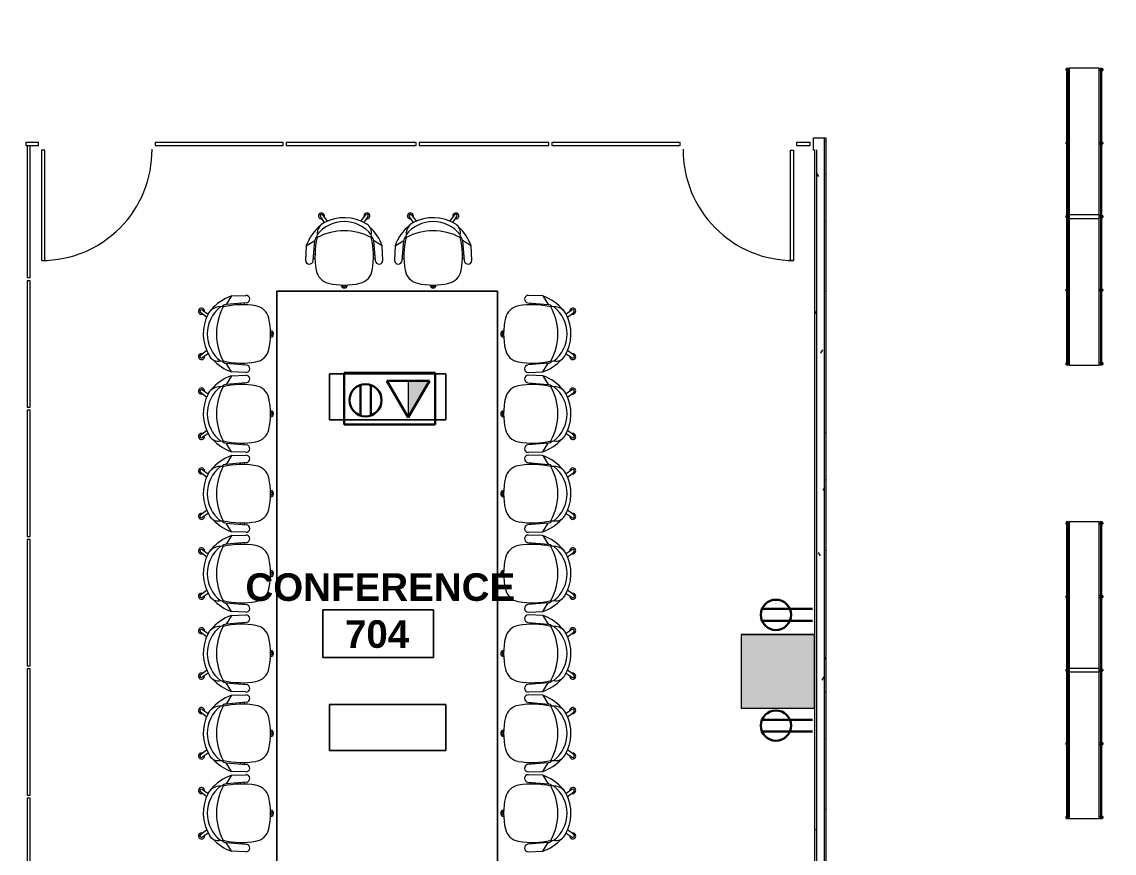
# Model space of a CAD drawing. Header units: inches. Extents: x -2349 to 1043, y -456 to 2193.
# Drawn here: x 237.6 to 593.9, y 799.7 to 1071 of the extents above; entities that cross this region are included whole.
import ezdxf

# ---------------------------------------------------------------- set-up
doc = ezdxf.new("R2010")
doc.units = ezdxf.units.IN
doc.header["$MEASUREMENT"] = 0
for name, color, linetype, lineweight in [('5033_00_7th-9th Floors_Updated_dwg', 8, 'Continuous', 9), ('A-ANNO-NOTE', 131, 'Continuous', 30), ('A-AREA-IDEN', 2, 'Continuous', 9), ('A-COLS', 52, 'Continuous', 13), ('A-DOOR', 31, 'Continuous', 13), ('A-GLAZ-CURT', 52, 'Continuous', 13), ('A-WALL', 113, 'Continuous', 13), ('A-WALL-PATT', 111, 'Continuous', 13), ('COLUMN', 7, 'Continuous', 9), ('I-FURN', 30, 'Continuous', 9), ('I-WALL', 2, 'Continuous', 13), ('Q-CASE', 31, 'Continuous', 9)]:
    doc.layers.add(name, color=color, linetype=linetype, lineweight=lineweight)
doc.styles.add('Swis721 Lt BT_B', font='', dxfattribs={"height": 9})
doc.styles.get('Swis721 Lt BT_B').set_extended_font_data('Swis721 Lt BT', bold=True)
pattern_1 = [(0, (0, 0), (30.72, 7.68), [1.267, -21.773, 1.267, -21.773, -122.88]), (0, (0, 0), (30.72, 7.68), [-46.08, 1.267, -44.813, 1.267, -21.773, -53.76]), (0, (0, 0), (30.72, 7.68), [-115.2, 1.267, -14.093, 1.267, -37.133]), (120, (11.52, 3.84), (-22.011075, 22.7643), [1.267, -21.773, 1.267, -21.773, -122.88]), (120, (11.52, 3.84), (-22.011075, 22.7643), [-46.08, 1.267, -44.813, 1.267, -21.773, -53.76]), (120, (11.52, 3.84), (-22.011075, 22.7643), [-115.2, 1.267, -14.093, 1.267, -37.133]), (240, (15.36, 19.2), (-8.708925, -30.4443), [1.267, -21.773, 1.267, -21.773, -122.88]), (240, (15.36, 19.2), (-8.708925, -30.4443), [-46.08, 1.267, -44.813, 1.267, -21.773, -53.76]), (240, (15.36, 19.2), (-8.708925, -30.4443), [-115.2, 1.267, -14.093, 1.267, -37.133])]

# ---------------------------------------------------------------- blocks, each defined once
blk = doc.blocks.new('5033_00_7th-9th Floors_Updated_dwg-8585573-7TH FLOOR POWER _ SIGNAL')
at = {"layer": 'COLUMN'}
for p, q in [((472.2, 691), (496.2, 691)), ((496.2, 691), (472.2, 691))]:
    blk.add_line(p, q, dxfattribs=at)
blk = doc.blocks.new('Columns 1 - Columns 1-7118049-7TH FLOOR POWER _ SIGNAL')
at = {"layer": 'A-COLS', "lineweight": 9}
h = blk.add_hatch(color=7, dxfattribs=at)
h.paths.add_polyline_path([(862, -405.11), (861.98, -372.97), (801.98, -351.58), (801.98, -383.71), (861.95, -405.09)], flags=0)
h.paths.add_polyline_path([(994.48, -377), (1004.95, -376.98), (1004.95, -365), (986.95, -365), (986.95, -377), (993.97, -377)], flags=0)
h.paths.add_polyline_path([(514, -281.76), (514, -249.63), (453.98, -228.24), (453.98, -260.37), (513.95, -281.74)], flags=0)
h.paths.add_polyline_path([(166, -158.41), (166, -126.28), (105.98, -104.89), (105.98, -137.02), (165.95, -158.39)], flags=0)
h.paths.add_polyline_path([(-182, -35.06), (-182, -2.93), (-242.02, 18.46), (-242.02, -13.67), (-182.05, -35.04)], flags=0)
h.paths.add_polyline_path([(-1982.09, 88.27), (-1922.03, 109.69), (-1922.03, 140.32), (-1982.09, 118.92), (-1982.06, 97), (-1976.88, 98.83), (-1974.21, 91.29), (-1982.09, 88.5), (-1982.09, 88.41)], flags=0)
h.paths.add_polyline_path([(-530, 88.28), (-530, 120.42), (-590.02, 141.81), (-590.02, 109.68), (-530.05, 88.3)], flags=0)
h.paths.add_polyline_path([(843.95, 109), (843.91, 133), (819.95, 133), (819.95, 109), (840.1, 109)], flags=0)
h.paths.add_polyline_path([(1000.37, 115), (1004.95, 115.02), (1004.95, 127), (986.95, 127), (986.95, 115), (998.45, 115)], flags=0)
h.paths.add_polyline_path([(-1634.06, 211.7), (-1574.03, 233.05), (-1574.03, 264.36), (-1634.06, 242.96), (-1634.06, 211.72)], flags=0)
h.paths.add_polyline_path([(-878.47, 211.8), (-878.47, 243.93), (-938.5, 265.32), (-938.5, 233.19), (-878.52, 211.82)], flags=0)
h.paths.add_polyline_path([(495.95, 232), (495.95, 256), (472.03, 256), (472.03, 232), (492.75, 232)], flags=0)
h.paths.add_polyline_path([(-1286.05, 334.98), (-1268.05, 341.39), (-1268.05, 345.6), (-1256.05, 349.87), (-1244.05, 345.6), (-1244.05, 341.38), (-1226.05, 335.02), (-1226.06, 367), (-1256.05, 377.69), (-1286.05, 367), (-1286.05, 334.99)], flags=0)
h.paths.add_polyline_path([(-2021.16, 351.64), (-2013.01, 374.21), (-2035.58, 382.36), (-2043.73, 359.79), (-2041.62, 359.02)], flags=0)
h.paths.add_polyline_path([(-207.74, 478), (-200.03, 478), (-200.03, 502), (-219.79, 502), (-224.03, 490.27), (-224.03, 478), (-208.32, 478)], flags=0)
h.paths.add_polyline_path([(-224.03, 501.32), (-223.78, 502), (-224.03, 502)], flags=0)
h.paths.add_polyline_path([(-549.3, 601), (-548.03, 601), (-548.03, 625), (-569.15, 625), (-572.03, 617.05), (-572.03, 601), (-556.09, 601)], flags=0)
h.paths.add_polyline_path([(496.2, 601), (496.2, 625), (472.2, 625), (472.2, 601), (492.75, 601)], flags=0)
h.paths.add_polyline_path([(831.97, 601.06), (843.95, 601.08), (843.91, 625.06), (819.95, 625.06), (819.95, 601.06), (831.95, 601.06)], flags=0)
h.paths.add_polyline_path([(999.15, 607.06), (1004.95, 607.08), (1004.95, 619.06), (986.95, 619.06), (986.95, 607.06), (998.45, 607.06)], flags=0)
h.paths.add_polyline_path([(-1887.92, 720.64), (-1879.77, 743.21), (-1902.34, 751.36), (-1910.49, 728.79), (-1899.81, 724.93)], flags=0)
h.paths.add_polyline_path([(-910.74, 724), (-896.03, 724), (-896.03, 748), (-920.67, 748), (-920.67, 724), (-911.68, 724)], flags=0)
h.paths.add_polyline_path([(-1616.03, 724), (-1592.03, 724), (-1592.03, 748), (-1616.03, 748), (-1616.03, 731.5)], flags=0)
h.paths.add_polyline_path([(-1843.5, 843.64), (-1835.35, 866.21), (-1857.93, 874.36), (-1866.08, 851.79), (-1845.61, 844.39)], flags=0)
h.paths.add_polyline_path([(492.75, 847), (496.2, 847), (496.2, 871), (472.2, 871), (472.2, 847), (479.89, 847)], flags=0)
h.paths.add_polyline_path([(-1574.05, 847), (-1574.06, 871), (-1616.19, 871), (-1616.19, 847), (-1576.33, 847)], flags=0)
h.paths.add_polyline_path([(-1268.03, 847.03), (-1243.86, 847.03), (-1243.86, 871), (-1268.03, 871), (-1268.03, 863.81)], flags=0)
h.paths.add_polyline_path([(843.95, 1093), (843.91, 1117), (819.95, 1117), (819.95, 1093), (840.1, 1093)], flags=0)
h.paths.add_polyline_path([(482.08, 1093), (495.95, 1093), (495.95, 1117), (471.83, 1117), (471.83, 1093), (481.27, 1093)], flags=0)
h.paths.add_polyline_path([(-1259.55, 1093.21), (-1244.3, 1093.21), (-1244.3, 1117.25), (-1268.29, 1117.25), (-1268.29, 1093.21), (-1268.07, 1093.21)], flags=0)
h.paths.add_polyline_path([(-1607.55, 1093.21), (-1592.35, 1093.21), (-1592.35, 1117.25), (-1616.3, 1117.25), (-1616.3, 1093.21), (-1616.07, 1093.21)], flags=0)
h.paths.add_polyline_path([(993.95, 1099), (1004.95, 1099.02), (1004.95, 1111), (986.95, 1111), (986.95, 1099), (993.94, 1099)], flags=0)
h.paths.add_polyline_path([(-1594.42, 1339.25), (-1592.3, 1339.25), (-1592.3, 1363.25), (-1616.3, 1363.25), (-1616.3, 1339.25), (-1600.55, 1339.25)], flags=0)
h.paths.add_polyline_path([(-1268.3, 1339.25), (-1244.3, 1339.25), (-1244.3, 1363.25), (-1268.3, 1363.25), (-1268.3, 1343.02)], flags=0)
h.paths.add_polyline_path([(471.95, 1462.86), (495.95, 1462.86), (495.95, 1486.86), (471.95, 1486.86)], flags=0)
h.paths.add_polyline_path([(801.95, 1567), (861.95, 1588.4), (861.95, 1619.14), (850.07, 1619.14), (850, 1619.04), (849.95, 1619.16), (849.95, 1622.86), (801.95, 1605.75), (801.95, 1567.02)], flags=0)
h.paths.add_polyline_path([(-1592.05, 1585.02), (-1592.05, 1609.02), (-1616.05, 1609.02), (-1616.05, 1585.02)], flags=0)
h.paths.add_polyline_path([(-1244.3, 1585.27), (-1244.3, 1609.27), (-1268.3, 1609.27), (-1268.3, 1585.27)], flags=0)
h.paths.add_polyline_path([(-1678.05, 1731.02), (-1654.55, 1731.02), (-1654.55, 1776.02), (-1678.05, 1776.02), (-1678.05, 1772.52), (-1658.05, 1772.52), (-1658.05, 1734.52), (-1678.05, 1734.52)], flags=0)
h.paths.add_polyline_path([(-921.05, 1827.02), (-895.05, 1827.02), (-895.05, 1853.02), (-921.05, 1853.02), (-921.05, 1827.76)], flags=0)
h.paths.add_polyline_path([(496.95, 1827.02), (496.95, 1853.02), (470.95, 1853.02), (470.95, 1827.02), (492.75, 1827.02)], flags=0)
h.paths.add_polyline_path([(148.95, 1827.02), (148.95, 1853.02), (122.95, 1853.02), (122.95, 1827.02), (145.4, 1827.02)], flags=0)
h.paths.add_polyline_path([(-559.8, 1827.02), (-547.04, 1827.02), (-547.04, 1853.02), (-573.04, 1853.02), (-573.04, 1827.02), (-560.05, 1827.02)], flags=0)
h.paths.add_polyline_path([(-214.73, 1827.04), (-199.03, 1827.04), (-199.03, 1853.03), (-225.05, 1853.03), (-225.05, 1827.04), (-214.81, 1827.04)], flags=0)
h.paths.add_polyline_path([(-1604.86, 1828.27), (-1592.3, 1828.27), (-1592.3, 1852.27), (-1600.05, 1852.27), (-1600.05, 2104.82), (-1574.05, 2104.82), (-1574.05, 2138.82), (-1608.05, 2138.82), (-1608.05, 1852.27), (-1616.3, 1852.27), (-1616.3, 1828.27), (-1605.11, 1828.27)], flags=0)
h.paths.add_polyline_path([(-1246.45, 1828.27), (-1244.3, 1828.27), (-1244.3, 1852.27), (-1268.3, 1852.27), (-1268.3, 1828.27), (-1252.55, 1828.27)], flags=0)
h.paths.add_polyline_path([(-1629.95, 1836.02), (-1620.8, 1836.02), (-1620.8, 1844.02), (-1678.05, 1844.02), (-1678.05, 1836.02)], flags=0)
h.paths.add_polyline_path([(861.95, 2100.07), (861.95, 2138.82), (801.95, 2138.82), (801.95, 2110.02), (831.95, 2110.02), (831.95, 2100.07), (853.95, 2100.07)], flags=0)
h.paths.add_polyline_path([(-878.05, 2104.79), (-878.05, 2138.82), (-938.13, 2138.82), (-938.13, 2104.79)], flags=0)
h.paths.add_polyline_path([(-1225.94, 2104.81), (-1225.94, 2138.82), (-1286.03, 2138.82), (-1286.03, 2104.81)], flags=0)
h.paths.add_polyline_path([(165.96, 2104.82), (165.96, 2138.82), (105.95, 2138.82), (105.95, 2104.82)], flags=0)
h.paths.add_polyline_path([(454.05, 2104.82), (513.95, 2104.82), (513.95, 2138.82), (454.05, 2138.82)], flags=0)
h.paths.add_polyline_path([(-590.05, 2104.82), (-530.05, 2104.82), (-530.05, 2138.82), (-590.05, 2138.82)], flags=0)
h.paths.add_polyline_path([(-181.82, 2104.82), (-181.82, 2138.82), (-242.05, 2138.82), (-242.05, 2104.82), (-189.08, 2104.82)], flags=0)
at = {"layer": 'A-COLS', "color": 8, "lineweight": 20}
for p, q in [((496.2, 871), (472.2, 871)), ((472.2, 871), (472.2, 847)), ((496.2, 847), (496.2, 871)), ((472.2, 847), (496.2, 847))]:
    blk.add_line(p, q, dxfattribs=at)
blk = doc.blocks.new('Furniture 49 - Furniture 49-7790410-7TH FLOOR POWER _ SIGNAL')
at = {"layer": 'I-FURN'}
for p, q in [((392.77, 983.12), (320.77, 983.12)), ((320.77, 983.12), (320.77, 695.12)), ((320.77, 695.12), (320.77, 983.12)), ((320.77, 983.12), (392.77, 983.12)), ((392.77, 695.12), (392.77, 983.12)), ((392.77, 983.12), (392.77, 695.12)), ((375.94, 956.17), (337.94, 956.17)), ((337.94, 956.17), (337.94, 941.17)), ((337.94, 941.17), (337.94, 956.17)), ((337.94, 956.17), (375.94, 956.17)), ((375.94, 941.17), (375.94, 956.17)), ((375.94, 956.17), (375.94, 941.17)), ((337.94, 941.17), (375.94, 941.17)), ((375.94, 941.17), (337.94, 941.17)), ((375.94, 848.17), (337.94, 848.17)), ((337.94, 848.17), (337.94, 833.17)), ((337.94, 833.17), (337.94, 848.17)), ((337.94, 848.17), (375.94, 848.17)), ((375.94, 833.17), (375.94, 848.17)), ((375.94, 848.17), (375.94, 833.17)), ((337.94, 833.17), (375.94, 833.17)), ((375.94, 833.17), (337.94, 833.17)), ((375.94, 740.17), (337.94, 740.17)), ((337.94, 740.17), (337.94, 725.17)), ((337.94, 725.17), (337.94, 740.17)), ((337.94, 740.17), (375.94, 740.17)), ((375.94, 725.17), (375.94, 740.17)), ((375.94, 740.17), (375.94, 725.17)), ((337.94, 725.17), (375.94, 725.17)), ((375.94, 725.17), (337.94, 725.17)), ((320.77, 695.12), (392.77, 695.12)), ((392.77, 695.12), (320.77, 695.12))]:
    blk.add_line(p, q, dxfattribs=at)
blk = doc.blocks.new('Steelcase - Seating - Cobi 434 Series - Chair - Fix Arm-8034292-7TH FLOOR POWER _ SIGNAL')
at = {"layer": 'I-FURN'}
for p, q in [((-12.47, -12.75), (-12.64, -8.08)), ((-10.21, -7.93), (-9.63, -14.52)), ((-10.15, -8.59), (-9.59, -8.75)), ((-9.6, -9.96), (-10.05, -9.8)), ((9.47, -8.75), (10.03, -8.59)), ((9.92, -9.79), (9.47, -9.95)), ((9.51, -14.52), (10.08, -7.93)), ((12.51, -8.08), (12.35, -12.75)), ((-12.47, -12.75), (-9.63, -14.52)), ((12.35, -12.75), (9.51, -14.52)), ((-7.83, -22.26), (-6.55, -20.39)), ((-5.49, -20.88), (-7.01, -22.86)), ((6.89, -22.9), (5.34, -20.89)), ((6.4, -20.39), (7.72, -22.31))]:
    blk.add_line(p, q, dxfattribs=at)
for centre, radius, start, end in [((-0.04, -23.16), 23.16, 77.2727, 102.8692), ((-0.04, -0.02), 0.981, 0, 180), ((-0.07, -0.01), 0.553, 0.1258, 180), ((-4.03, -5.7), 5.25, 102.8692, 170.0373), ((3.9, -5.69), 5.25, 9.9896, 77.2727), ((-11.42, -8.03), 1.22, 5, 182), ((16.9, -9.38), 26.5, 170.0373, 193.2758), ((-17.02, -9.38), 26.5, 346.7242, 9.9896), ((11.3, -8.03), 1.22, 358, 175), ((2.36, -7.4), 15.77, 199.8319, 230.1681), ((-2.48, -7.4), 15.77, 313.2865, 340.1681), ((-7.66, -14.35), 1.98, 185, 228.7419), ((-7.54, -15.92), 1.43, 161.2842, 198.7158), ((-4.7, -16.61), 4.2, 176.8505, 241.7983), ((-0.06, 0.95), 18.63, 241.7066, 298.2934), ((-0.06, -9.46), 11.22, 218.0902, 321.9098), ((5.59, -17.11), 3.26, 301.764, 12.8646), ((7.41, -15.92), 1.43, 341.2842, 18.7158), ((7.54, -14.35), 1.98, 311.2581, 355), ((-0.07, -7.96), 14.01, 241.7983, 301.764), ((-7.48, -22.54), 0.986, 82.3243, 16.8141), ((-7.41, -22.55), 0.51, 145.5404, 322.4599), ((7.34, -22.54), 0.986, 163.1859, 97.6757), ((7.29, -22.59), 0.509, 218.721, 33.2788)]:
    blk.add_arc(centre, radius, start, end, dxfattribs=at)
blk = doc.blocks.new('Steelcase - Seating - Cobi 434 Series - Chair - Fix Arm-8034614-7TH FLOOR POWER _ SIGNAL')
at = {"layer": 'I-FURN'}
for p, q in [((-7.83, 22.26), (-6.55, 20.39)), ((-5.49, 20.88), (-7.01, 22.86)), ((6.89, 22.9), (5.34, 20.89)), ((6.4, 20.39), (7.72, 22.31)), ((-12.47, 12.75), (-9.63, 14.52)), ((-10.21, 7.93), (-9.63, 14.52)), ((12.35, 12.75), (9.51, 14.52)), ((9.51, 14.52), (10.08, 7.93)), ((-12.47, 12.75), (-12.64, 8.08)), ((12.51, 8.08), (12.35, 12.75)), ((-10.15, 8.59), (-9.59, 8.75)), ((-9.6, 9.96), (-10.05, 9.8)), ((9.92, 9.79), (9.47, 9.95)), ((9.47, 8.75), (10.03, 8.59))]:
    blk.add_line(p, q, dxfattribs=at)
for centre, radius, start, end in [((-7.48, 22.54), 0.986, 343.1859, 277.6757), ((-7.41, 22.55), 0.51, 37.5401, 214.4596), ((-0.07, 7.96), 14.01, 58.236, 118.2017), ((7.34, 22.54), 0.986, 262.3243, 196.8141), ((7.29, 22.59), 0.509, 326.7212, 141.279), ((2.36, 7.4), 15.77, 129.8319, 160.1681), ((-4.7, 16.61), 4.2, 118.2017, 183.1495), ((-0.06, 9.46), 11.22, 38.0902, 141.9098), ((5.59, 17.11), 3.26, 347.1354, 58.236), ((-2.48, 7.4), 15.77, 19.8319, 46.7135), ((-7.66, 14.35), 1.98, 131.2581, 175), ((16.9, 9.38), 26.5, 166.7242, 189.9627), ((-7.54, 15.92), 1.43, 161.2842, 198.7158), ((-0.06, -0.95), 18.63, 61.7066, 118.2934), ((7.41, 15.92), 1.43, 341.2842, 18.7158), ((-17.02, 9.38), 26.5, 350.0104, 13.2758), ((7.54, 14.35), 1.98, 5, 48.7419), ((-11.42, 8.03), 1.22, 178, 355), ((11.3, 8.03), 1.22, 185, 2), ((-4.03, 5.7), 5.25, 189.9627, 257.1308), ((3.9, 5.69), 5.25, 282.7273, 350.0104), ((-0.04, 23.16), 23.16, 257.1308, 282.7273), ((-0.04, 0.02), 0.981, 180, 360), ((-0.07, 0.01), 0.553, 180, 359.8742)]:
    blk.add_arc(centre, radius, start, end, dxfattribs=at)
blk = doc.blocks.new('Metal Shelving 2 - Metal Shelving 2-V41-7TH FLOOR POWER _ SIGNAL')
at = {"layer": 'Q-CASE'}
for p, q in [((25.24, -6.74), (-23.76, -6.74)), ((-23.76, -7.24), (-23.76, -6.74)), ((-23.51, -6.56), (-23.51, -7.58)), ((-23.51, -6.56), (-23.01, -6.56)), ((-23.01, -7.58), (-23.01, -6.56)), ((0.49, -6.56), (0.49, -7.58)), ((0.49, -6.56), (0.99, -6.56)), ((0.99, -7.58), (0.99, -6.56)), ((24.49, -6.56), (24.49, -7.58)), ((24.49, -6.56), (24.99, -6.56)), ((24.99, -7.58), (24.99, -6.56)), ((25.24, -6.74), (25.24, -7.24)), ((-23.76, -7.24), (25.24, -7.24)), ((25.31, -7.58), (-23.69, -7.58)), ((-23.69, -7.58), (-23.69, -17.33)), ((25.31, -17.33), (25.31, -7.58)), ((25.24, -17.76), (-23.76, -17.76)), ((-23.76, -18.26), (-23.76, -17.76)), ((-23.69, -17.33), (25.31, -17.33)), ((-23.51, -17.33), (-23.51, -18.52)), ((-23.01, -18.52), (-23.01, -17.33)), ((0.49, -17.33), (0.49, -18.52)), ((0.99, -18.52), (0.99, -17.33)), ((24.49, -17.33), (24.49, -17.97)), ((24.99, -17.97), (24.99, -17.33)), ((25.24, -17.76), (25.24, -18.26)), ((-23.76, -18.26), (25.24, -18.26)), ((-23.01, -18.52), (-23.51, -18.52)), ((0.99, -18.52), (0.49, -18.52)), ((24.49, -18.01), (24.49, -18.52)), ((24.99, -18.52), (24.49, -18.52)), ((24.99, -18.52), (24.99, -18.01))]:
    blk.add_line(p, q, dxfattribs=at)
at = {"layer": 'Q-CASE', "lineweight": 20}
for centre, start, end in [((-23.26, -7), 120.7241, 148.358), ((-23.26, -7), 72.4872, 107.5128), ((-23.26, -7), 31.642, 59.2644), ((0.74, -7), 120.7241, 148.358), ((0.74, -7), 72.4872, 107.5128), ((0.74, -7), 31.642, 59.2644), ((24.74, -7), 120.7356, 143.2485), ((24.74, -7), 72.4872, 107.5128), ((24.74, -7), 36.7515, 59.2644), ((-23.26, -7), 209.8229, 239.4886), ((-23.26, -7), 300.7356, 330.2294), ((0.74, -7), 209.8291, 239.4886), ((0.74, -7), 300.7356, 330.1709), ((24.74, -7), 209.8291, 239.2644), ((24.74, -7), 300.7356, 330.1709), ((-23.26, -18), 120.7356, 150.1848), ((-23.26, -18), 29.8152, 59.5091), ((0.74, -18), 120.7356, 150.1848), ((0.74, -18), 29.8152, 59.5091), ((24.74, -18), 120.7356, 150.1911), ((24.74, -18), 29.8089, 59.2644), ((-23.26, -18), 211.6493, 239.2644), ((-23.26, -18), 300.7037, 328.4022), ((0.74, -18), 211.6559, 239.2644), ((0.74, -18), 300.7037, 328.3441), ((24.74, -18), 211.6559, 239.2644), ((24.74, -18), 300.7356, 328.3441)]:
    blk.add_arc(centre, 0.5, start, end, dxfattribs=at)
blk = doc.blocks.new('Metal Shelving 2 - Metal Shelving 2-V42-7TH FLOOR POWER _ SIGNAL')
at = {"layer": 'Q-CASE'}
for p, q in [((25.24, 18.26), (-23.76, 18.26)), ((-23.76, 17.76), (-23.76, 18.26)), ((-23.51, 18.52), (-23.51, 17.33)), ((-23.51, 18.52), (-23.01, 18.52)), ((-23.01, 17.33), (-23.01, 18.52)), ((0.49, 18.52), (0.49, 17.33)), ((0.49, 18.52), (0.99, 18.52)), ((0.99, 17.33), (0.99, 18.52)), ((24.49, 18.52), (24.49, 18.01)), ((24.49, 18.52), (24.99, 18.52)), ((24.49, 17.97), (24.49, 17.33)), ((24.99, 18.01), (24.99, 18.52)), ((24.99, 17.33), (24.99, 17.97)), ((25.24, 18.26), (25.24, 17.76)), ((-23.76, 17.76), (25.24, 17.76)), ((25.31, 17.33), (-23.69, 17.33)), ((-23.69, 17.33), (-23.69, 7.58)), ((25.31, 7.58), (25.31, 17.33)), ((25.24, 7.24), (-23.76, 7.24)), ((-23.76, 6.74), (-23.76, 7.24)), ((-23.69, 7.58), (25.31, 7.58)), ((-23.51, 7.58), (-23.51, 6.56)), ((-23.01, 6.56), (-23.01, 7.58)), ((0.49, 7.58), (0.49, 6.56)), ((0.99, 6.56), (0.99, 7.58)), ((24.49, 7.58), (24.49, 6.56)), ((24.99, 6.56), (24.99, 7.58)), ((25.24, 7.24), (25.24, 6.74)), ((-23.76, 6.74), (25.24, 6.74)), ((-23.01, 6.56), (-23.51, 6.56)), ((0.99, 6.56), (0.49, 6.56)), ((24.99, 6.56), (24.49, 6.56))]:
    blk.add_line(p, q, dxfattribs=at)
at = {"layer": 'Q-CASE', "lineweight": 20}
for centre, start, end in [((-23.26, 18), 120.7356, 148.3507), ((-23.26, 18), 31.5978, 54.7984), ((0.74, 18), 120.7356, 148.3441), ((0.74, 18), 31.6559, 59.2963), ((24.74, 18), 120.7356, 148.3441), ((24.74, 18), 31.6559, 59.2644), ((-23.26, 18), 209.8152, 239.2644), ((-23.26, 18), 305.2016, 330.1848), ((0.74, 18), 209.8152, 239.2644), ((0.74, 18), 300.4909, 330.1848), ((24.74, 18), 209.8089, 239.2644), ((24.74, 18), 300.7356, 330.1911), ((-23.26, 7), 120.5114, 150.1771), ((-23.26, 7), 29.7706, 59.2644), ((0.74, 7), 120.5114, 150.1709), ((0.74, 7), 29.8291, 59.2644), ((24.74, 7), 120.7356, 150.1709), ((24.74, 7), 29.8291, 59.2644), ((-23.26, 7), 211.642, 239.2759), ((-23.26, 7), 252.4872, 287.5128), ((-23.26, 7), 300.7356, 328.358), ((0.74, 7), 211.642, 239.2759), ((0.74, 7), 252.4872, 287.5128), ((0.74, 7), 300.7356, 328.358), ((24.74, 7), 216.7515, 239.2644), ((24.74, 7), 252.4872, 287.5128), ((24.74, 7), 300.7356, 323.2485)]:
    blk.add_arc(centre, 0.5, start, end, dxfattribs=at)
blk = doc.blocks.new('Metal Shelving 2 - Metal Shelving 2-V50-7TH FLOOR POWER _ SIGNAL')
at = {"layer": 'Q-CASE'}
for p, q in [((25.24, -6.74), (-23.76, -6.74)), ((-23.76, -7.24), (-23.76, -6.74)), ((-23.51, -6.56), (-23.51, -7.58)), ((-23.51, -6.56), (-23.01, -6.56)), ((-23.01, -7.58), (-23.01, -6.56)), ((0.49, -6.56), (0.49, -7.58)), ((0.49, -6.56), (0.99, -6.56)), ((0.99, -7.58), (0.99, -6.56)), ((24.49, -6.56), (24.49, -7.58)), ((24.49, -6.56), (24.99, -6.56)), ((24.99, -7.58), (24.99, -6.56)), ((25.24, -6.74), (25.24, -7.24)), ((-23.76, -7.24), (25.24, -7.24)), ((25.31, -7.58), (-23.69, -7.58)), ((-23.69, -7.58), (-23.69, -17.33)), ((25.31, -17.33), (25.31, -7.58)), ((25.24, -17.76), (-23.76, -17.76)), ((-23.76, -18.26), (-23.76, -17.76)), ((-23.69, -17.33), (25.31, -17.33)), ((-23.51, -17.33), (-23.51, -18.52)), ((-23.01, -18.52), (-23.01, -17.33)), ((0.49, -17.33), (0.49, -18.52)), ((0.99, -18.52), (0.99, -17.33)), ((24.49, -17.33), (24.49, -17.97)), ((24.99, -17.97), (24.99, -17.33)), ((25.24, -17.76), (25.24, -18.26)), ((-23.76, -18.26), (25.24, -18.26)), ((-23.01, -18.52), (-23.51, -18.52)), ((0.99, -18.52), (0.49, -18.52)), ((24.49, -18.01), (24.49, -18.52)), ((24.99, -18.52), (24.49, -18.52)), ((24.99, -18.52), (24.99, -18.01))]:
    blk.add_line(p, q, dxfattribs=at)
at = {"layer": 'Q-CASE', "lineweight": 20}
for centre, start, end in [((-23.26, -7), 120.7241, 148.358), ((-23.26, -7), 72.4872, 107.5128), ((-23.26, -7), 31.642, 59.2644), ((0.74, -7), 120.7241, 143.5609), ((0.74, -7), 72.4872, 107.5128), ((0.74, -7), 31.642, 59.2644), ((24.74, -7), 120.7356, 143.2485), ((24.74, -7), 72.4872, 103.3772), ((24.74, -7), 31.6354, 59.2644), ((-23.26, -7), 209.8229, 239.4886), ((-23.26, -7), 300.7356, 330.2294), ((0.74, -7), 209.8291, 239.4886), ((0.74, -7), 300.7356, 330.1709), ((24.74, -7), 209.8291, 239.2644), ((24.74, -7), 300.7356, 330.1709), ((-23.26, -18), 120.7356, 150.1848), ((-23.26, -18), 29.8152, 59.5091), ((0.74, -18), 120.7356, 150.1848), ((0.74, -18), 29.8152, 59.5091), ((24.74, -18), 120.7356, 150.1911), ((24.74, -18), 29.8089, 59.2644), ((-23.26, -18), 211.6493, 239.2644), ((-23.26, -18), 300.7037, 328.4022), ((0.74, -18), 216.4391, 239.2644), ((0.74, -18), 300.7037, 328.3441), ((24.74, -18), 211.6559, 239.2644), ((24.74, -18), 300.7356, 328.3441)]:
    blk.add_arc(centre, 0.5, start, end, dxfattribs=at)
blk = doc.blocks.new('Metal Shelving 2 - Metal Shelving 2-V51-7TH FLOOR POWER _ SIGNAL')
at = {"layer": 'Q-CASE'}
for p, q in [((25.24, 18.26), (-23.76, 18.26)), ((-23.76, 17.76), (-23.76, 18.26)), ((-23.51, 18.52), (-23.51, 17.33)), ((-23.51, 18.52), (-23.01, 18.52)), ((-23.01, 17.33), (-23.01, 18.52)), ((0.49, 18.52), (0.49, 17.33)), ((0.49, 18.52), (0.99, 18.52)), ((0.99, 17.33), (0.99, 18.52)), ((24.49, 18.52), (24.49, 18.01)), ((24.49, 18.52), (24.99, 18.52)), ((24.49, 17.97), (24.49, 17.33)), ((24.99, 18.01), (24.99, 18.52)), ((24.99, 17.33), (24.99, 17.97)), ((25.24, 18.26), (25.24, 17.76)), ((-23.76, 17.76), (25.24, 17.76)), ((25.31, 17.33), (-23.69, 17.33)), ((-23.69, 17.33), (-23.69, 7.58)), ((25.31, 7.58), (25.31, 17.33)), ((25.24, 7.24), (-23.76, 7.24)), ((-23.76, 6.74), (-23.76, 7.24)), ((-23.69, 7.58), (25.31, 7.58)), ((-23.51, 7.58), (-23.51, 6.56)), ((-23.01, 6.56), (-23.01, 7.58)), ((0.49, 7.58), (0.49, 6.56)), ((0.99, 6.56), (0.99, 7.58)), ((24.49, 7.58), (24.49, 6.56)), ((24.99, 6.56), (24.99, 7.58)), ((25.24, 7.24), (25.24, 6.74)), ((-23.76, 6.74), (25.24, 6.74)), ((-23.01, 6.56), (-23.51, 6.56)), ((0.99, 6.56), (0.49, 6.56)), ((24.99, 6.56), (24.49, 6.56))]:
    blk.add_line(p, q, dxfattribs=at)
at = {"layer": 'Q-CASE', "lineweight": 20}
for centre, start, end in [((-23.26, 18), 120.7356, 148.3507), ((-23.26, 18), 31.5978, 59.2963), ((0.74, 18), 120.7356, 148.3441), ((0.74, 18), 31.6559, 59.2963), ((24.74, 18), 120.7356, 148.3441), ((24.74, 18), 31.6559, 59.2644), ((-23.26, 18), 209.8152, 239.2644), ((-23.26, 18), 300.4909, 330.1848), ((0.74, 18), 209.8152, 239.2644), ((0.74, 18), 300.4909, 330.1848), ((24.74, 18), 209.8089, 239.2644), ((24.74, 18), 300.7356, 330.1911), ((-23.26, 7), 120.5114, 150.1771), ((-23.26, 7), 29.7706, 59.2644), ((0.74, 7), 120.5114, 150.1709), ((0.74, 7), 29.8291, 59.2644), ((24.74, 7), 120.7356, 150.1709), ((24.74, 7), 29.8291, 59.2644), ((-23.26, 7), 211.642, 239.2759), ((-23.26, 7), 254.2541, 287.5128), ((-23.26, 7), 300.7356, 328.358), ((0.74, 7), 211.642, 239.2759), ((0.74, 7), 252.4872, 287.5128), ((0.74, 7), 300.7356, 328.358), ((24.74, 7), 211.6354, 239.2644), ((24.74, 7), 252.4872, 283.3772), ((24.74, 7), 300.7356, 323.2485)]:
    blk.add_arc(centre, 0.5, start, end, dxfattribs=at)
blk = doc.blocks.new('Door - Glass Single - Demountable-8488212-7TH FLOOR POWER _ SIGNAL')
at = {"layer": 'A-DOOR', "lineweight": 20}
for p, q in [((17, 38), (17, 2)), ((18, 38), (17, 38)), ((18, 2), (18, 38)), ((17, 2), (18, 2))]:
    blk.add_line(p, q, dxfattribs=at)
at = {"layer": 'A-DOOR', "lineweight": 9}
blk.add_arc((18, 2), 36, 90, 180.5, dxfattribs=at)
blk = doc.blocks.new('System Panel - Glazed-9733320-7TH FLOOR POWER _ SIGNAL')
at = {"layer": 'A-GLAZ-CURT'}
for p, q in [((-37.84375, 0.5), (-41.96875, 0.5)), ((-41.96875, 0.5), (-41.96875, -0.5)), ((-37.84375, -0.5), (-37.84375, 0.5)), ((41.96875, 0.5), (0.15625, 0.5)), ((0.15625, 0.5), (0.15625, -0.5)), ((41.96875, -0.5), (41.96875, 0.5)), ((-41.96875, -0.5), (-37.84375, -0.5)), ((0.15625, -0.5), (41.96875, -0.5))]:
    blk.add_line(p, q, dxfattribs=at)
blk = doc.blocks.new('System Panel - Glazed-9733321-7TH FLOOR POWER _ SIGNAL')
at = {"layer": 'A-GLAZ-CURT'}
for p, q in [((21.15625, 0.5), (-21.15625, 0.5)), ((-21.15625, 0.5), (-21.15625, -0.5)), ((21.15625, -0.5), (21.15625, 0.5)), ((-21.15625, -0.5), (21.15625, -0.5))]:
    blk.add_line(p, q, dxfattribs=at)
blk = doc.blocks.new('System Panel - Glazed-9733330-7TH FLOOR POWER _ SIGNAL')
at = {"layer": 'A-GLAZ-CURT'}
for p, q in [((-0.31, 0.5), (-42.12, 0.5)), ((-42.12, 0.5), (-42.12, -0.5)), ((-0.31, -0.5), (-0.31, 0.5)), ((42.12, 0.5), (37.69, 0.5)), ((37.69, 0.5), (37.69, -0.5)), ((42.12, -0.5), (42.12, 0.5)), ((-42.12, -0.5), (-0.31, -0.5)), ((37.69, -0.5), (42.12, -0.5))]:
    blk.add_line(p, q, dxfattribs=at)
blk = doc.blocks.new('System Panel - Glazed-8797285-7TH FLOOR POWER _ SIGNAL')
at = {"layer": 'A-GLAZ-CURT'}
for p, q in [((20.61, 0.5), (-20.61, 0.5)), ((-20.61, 0.5), (-20.61, -0.5)), ((20.61, -0.5), (20.61, 0.5)), ((-20.61, -0.5), (20.61, -0.5))]:
    blk.add_line(p, q, dxfattribs=at)
blk = doc.blocks.new('System Panel - Glazed-9001141-7TH FLOOR POWER _ SIGNAL')
at = {"layer": 'A-GLAZ-CURT'}
for p, q in [((21.49, 0.5), (-21.49, 0.5)), ((-21.49, 0.5), (-21.49, -0.5)), ((21.49, -0.5), (21.49, 0.5)), ((-21.49, -0.5), (21.49, -0.5))]:
    blk.add_line(p, q, dxfattribs=at)
blk = doc.blocks.new('Door - Glass Single - Demountable-8771084-7TH FLOOR POWER _ SIGNAL')
at = {"layer": 'A-DOOR', "lineweight": 20}
for p, q in [((17, -2), (18, -2)), ((17, -38), (17, -2)), ((18, -2), (18, -38)), ((18, -38), (17, -38))]:
    blk.add_line(p, q, dxfattribs=at)
at = {"layer": 'A-DOOR', "lineweight": 9}
blk.add_arc((18, -2), 36, 179.5, 270, dxfattribs=at)
blk = doc.blocks.new('Room Tag - Room Name and Number-3379422-7TH FLOOR POWER _ SIGNAL')
at = {"layer": 'A-AREA-IDEN'}
for p, q in [((-0.1881, -0.1636), (-0.1881, -0.0018)), ((-0.1881, -0.0018), (0.1869, -0.0018)), ((0.1869, -0.0018), (-0.1881, -0.0018)), ((-0.1881, -0.0018), (-0.1881, -0.1636)), ((0.1869, -0.0018), (0.1869, -0.1636)), ((0.1869, -0.1636), (0.1869, -0.0018)), ((0.1869, -0.1636), (-0.1881, -0.1636)), ((-0.1881, -0.1636), (0.1869, -0.1636))]:
    blk.add_line(p, q, dxfattribs=at)

msp = doc.modelspace()

# ---------------------------------------------------------------- hatches: boundary and pattern name
at = {"layer": 'A-ANNO-NOTE', "lineweight": 9}
msp.add_hatch(color=256, dxfattribs=at).paths.add_polyline_path([(363.64, 941.84), (370.57, 953.84), (363.64, 953.84)], flags=0)
at = {"layer": 'A-WALL-PATT', "lineweight": 9}
h = msp.add_hatch(dxfattribs=at)
h.set_pattern_fill('FP_1', color=256, style=0, pattern_type=2)
h.set_pattern_definition(pattern_1)
h.paths.add_polyline_path([(499.35, 582.47), (499.95, 582.47), (499.95, 1033), (499.33, 1033), (499.33, 582.47)], flags=0)
h = msp.add_hatch(dxfattribs=at)
h.set_pattern_fill('FP_1', color=256, style=0, pattern_type=2)
h.set_pattern_definition(pattern_1)
h.paths.add_polyline_path([(496.83, 585.6), (496.83, 644.35), (496.2, 644.35), (496.2, 585.6)], flags=0)
h.paths.add_polyline_path([(496.83, 646.85), (496.83, 1029.25), (496.2, 1029.25), (496.2, 646.85), (496.73, 646.85)], flags=0)
h = msp.add_hatch(dxfattribs=at)
h.set_pattern_fill('FP_1', color=256, style=0, pattern_type=2)
h.set_pattern_definition(pattern_1)
h.paths.add_polyline_path([(496.86, 583.1), (499.33, 583.1), (499.33, 1029.25), (496.83, 1029.25), (496.83, 583.1)], flags=0)

# ---------------------------------------------------------------- linework, layer by layer
at = {"layer": 'A-ANNO-NOTE'}
for p, q in [((342.76, 956.46), (372.47, 956.46)), ((342.76, 939.64), (342.76, 956.46)), ((372.47, 956.46), (372.47, 939.64)), ((348.04, 942.54), (348.04, 952.48)), ((351.42, 942.54), (351.42, 952.48)), ((356.71, 953.84), (370.57, 953.84)), ((363.64, 941.84), (356.71, 953.84)), ((370.57, 953.84), (363.64, 941.84)), ((372.47, 939.64), (342.76, 939.64)), ((495.55, 879.4), (479.02, 879.4)), ((495.55, 875.57), (479.02, 875.57)), ((495.55, 875.57), (479.02, 875.57)), ((495.55, 843.26), (479.02, 843.26)), ((495.55, 839.42), (479.02, 839.42)), ((495.55, 839.42), (479.02, 839.42))]:
    msp.add_line(p, q, dxfattribs=at)
at = {"layer": 'A-ANNO-NOTE', "lineweight": 9}
for p, q in [((363.64, 953.84), (363.64, 941.84)), ((363.64, 941.84), (370.57, 953.84)), ((370.57, 953.84), (363.64, 953.84))]:
    msp.add_line(p, q, dxfattribs=at)
at = {"layer": 'A-ANNO-NOTE'}
for centre, radius in [((349.73, 947.51), 5.25), ((483.59, 877.48), 4.95), ((483.59, 841.34), 4.95)]:
    msp.add_circle(centre, radius, dxfattribs=at)
at = {"layer": 'A-WALL'}
for p, q in [((499.33, 1033), (499.33, 583.1)), ((496.83, 1029.25), (496.83, 646.85))]:
    msp.add_line(p, q, dxfattribs=at)
at = {"layer": 'I-WALL'}
for p, q in [((499.95, 1033), (495.77, 1033)), ((495.77, 1033), (495.77, 1029.25)), ((499.95, 582.47), (499.95, 1033)), ((495.77, 1029.25), (496.2, 1029.25)), ((496.2, 1029.25), (496.2, 647.47))]:
    msp.add_line(p, q, dxfattribs=at)

# ---------------------------------------------------------------- block references
at = {"layer": '5033_00_7th-9th Floors_Updated_dwg', "color": 7}
msp.add_blockref('5033_00_7th-9th Floors_Updated_dwg-8585573-7TH FLOOR POWER _ SIGNAL', (0, 180.02), dxfattribs=at)
at = {"layer": 'A-AREA-IDEN', "xscale": 95.99999999999994, "yscale": 95.99999999999994, "zscale": 95.99999999999994}
msp.add_blockref('Room Tag - Room Name and Number-3379422-7TH FLOOR POWER _ SIGNAL', (353.91, 879.32), dxfattribs=at)
at = {"layer": 'A-COLS', "lineweight": 9}
msp.add_blockref('Columns 1 - Columns 1-7118049-7TH FLOOR POWER _ SIGNAL', (0, 0), dxfattribs=at)
at = {"layer": 'A-DOOR', "rotation": 180}
msp.add_blockref('Door - Glass Single - Demountable-8488212-7TH FLOOR POWER _ SIGNAL', (262.09, 1031.12), dxfattribs=at)
at = {"layer": 'A-DOOR'}
msp.add_blockref('Door - Glass Single - Demountable-8771084-7TH FLOOR POWER _ SIGNAL', (471.34, 1031.12), dxfattribs=at)
at = {"layer": 'A-GLAZ-CURT', "lineweight": 9}
for name, p in [('System Panel - Glazed-9733320-7TH FLOOR POWER _ SIGNAL', (280.93, 1031.12)), ('System Panel - Glazed-9733321-7TH FLOOR POWER _ SIGNAL', (345.05, 1031.12)), ('System Panel - Glazed-9733321-7TH FLOOR POWER _ SIGNAL', (388.37, 1031.12)), ('System Panel - Glazed-9733330-7TH FLOOR POWER _ SIGNAL', (452.65, 1031.12))]:
    msp.add_blockref(name, p, dxfattribs=at)
at = {"layer": 'A-GLAZ-CURT', "lineweight": 9, "rotation": 89.99999999999991}
for name, p in [('System Panel - Glazed-9001141-7TH FLOOR POWER _ SIGNAL', (239.84, 1009.01)), ('System Panel - Glazed-8797285-7TH FLOOR POWER _ SIGNAL', (239.84, 965.91)), ('System Panel - Glazed-8797285-7TH FLOOR POWER _ SIGNAL', (239.84, 923.69)), ('System Panel - Glazed-8797285-7TH FLOOR POWER _ SIGNAL', (239.84, 881.47)), ('System Panel - Glazed-8797285-7TH FLOOR POWER _ SIGNAL', (239.84, 839.25)), ('System Panel - Glazed-8797285-7TH FLOOR POWER _ SIGNAL', (239.84, 797.03))]:
    msp.add_blockref(name, p, dxfattribs=at)
at = {"layer": 'I-FURN'}
for name, p in [('Steelcase - Seating - Cobi 434 Series - Chair - Fix Arm-8034614-7TH FLOOR POWER _ SIGNAL', (342.84, 985.12)), ('Steelcase - Seating - Cobi 434 Series - Chair - Fix Arm-8034614-7TH FLOOR POWER _ SIGNAL', (371.84, 985.12)), ('Furniture 49 - Furniture 49-7790410-7TH FLOOR POWER _ SIGNAL', (0, 0))]:
    msp.add_blockref(name, p, dxfattribs=at)
for name, p, rotation in [('Steelcase - Seating - Cobi 434 Series - Chair - Fix Arm-8034292-7TH FLOOR POWER _ SIGNAL', (318.77, 969.1), 269.9999999999996), ('Steelcase - Seating - Cobi 434 Series - Chair - Fix Arm-8034614-7TH FLOOR POWER _ SIGNAL', (394.77, 969.1), 270.0000000000003), ('Steelcase - Seating - Cobi 434 Series - Chair - Fix Arm-8034292-7TH FLOOR POWER _ SIGNAL', (318.77, 943.03), 269.9999999999996), ('Steelcase - Seating - Cobi 434 Series - Chair - Fix Arm-8034614-7TH FLOOR POWER _ SIGNAL', (394.77, 943.03), 270.0000000000003), ('Steelcase - Seating - Cobi 434 Series - Chair - Fix Arm-8034292-7TH FLOOR POWER _ SIGNAL', (318.77, 916.96), 269.9999999999996), ('Steelcase - Seating - Cobi 434 Series - Chair - Fix Arm-8034614-7TH FLOOR POWER _ SIGNAL', (394.77, 916.96), 270.0000000000003), ('Steelcase - Seating - Cobi 434 Series - Chair - Fix Arm-8034292-7TH FLOOR POWER _ SIGNAL', (318.77, 890.89), 269.9999999999996), ('Steelcase - Seating - Cobi 434 Series - Chair - Fix Arm-8034614-7TH FLOOR POWER _ SIGNAL', (394.77, 890.89), 270.0000000000003), ('Steelcase - Seating - Cobi 434 Series - Chair - Fix Arm-8034292-7TH FLOOR POWER _ SIGNAL', (318.77, 864.82), 269.9999999999996), ('Steelcase - Seating - Cobi 434 Series - Chair - Fix Arm-8034614-7TH FLOOR POWER _ SIGNAL', (394.77, 864.82), 270.0000000000003), ('Steelcase - Seating - Cobi 434 Series - Chair - Fix Arm-8034292-7TH FLOOR POWER _ SIGNAL', (318.77, 838.75), 269.9999999999996), ('Steelcase - Seating - Cobi 434 Series - Chair - Fix Arm-8034614-7TH FLOOR POWER _ SIGNAL', (394.77, 838.75), 270.0000000000003), ('Steelcase - Seating - Cobi 434 Series - Chair - Fix Arm-8034292-7TH FLOOR POWER _ SIGNAL', (318.77, 812.68), 269.9999999999996), ('Steelcase - Seating - Cobi 434 Series - Chair - Fix Arm-8034614-7TH FLOOR POWER _ SIGNAL', (394.77, 812.68), 270.0000000000003)]:
    msp.add_blockref(name, p, dxfattribs=dict(at, rotation=rotation))
at = {"layer": 'Q-CASE'}
for name, p, rotation in [('Metal Shelving 2 - Metal Shelving 2-V42-7TH FLOOR POWER _ SIGNAL', (571.67, 1032.16), 270.0000000000002), ('Metal Shelving 2 - Metal Shelving 2-V41-7TH FLOOR POWER _ SIGNAL', (571.67, 982.68), 90.00000000000044), ('Metal Shelving 2 - Metal Shelving 2-V51-7TH FLOOR POWER _ SIGNAL', (571.67, 884.16), 270.0000000000002), ('Metal Shelving 2 - Metal Shelving 2-V50-7TH FLOOR POWER _ SIGNAL', (571.67, 834.68), 90.00000000000044)]:
    msp.add_blockref(name, p, dxfattribs=dict(at, rotation=rotation))

# ---------------------------------------------------------------- texts
at = {"layer": 'A-AREA-IDEN', "char_height": 9, "attachment_point": 1, "style": 'Swis721 Lt BT_B'}
for s, insert, width in [('CONFERENCE', (310.55, 891.03), 104.838), ('704', (343.01, 875.71), 25.452)]:
    msp.add_mtext(s, dxfattribs=dict(at, insert=insert, width=width))

doc.saveas('drawing.dxf')
